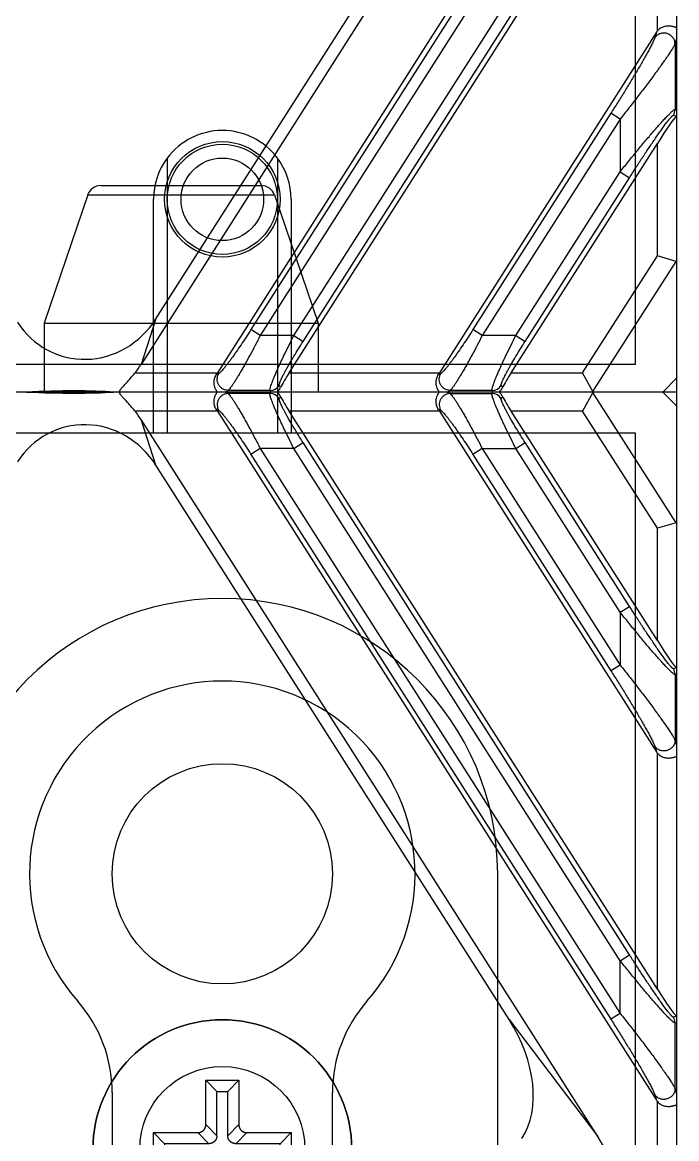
# Model space of a CAD drawing. Header units: millimetres. Extents: x 562 to 17351, y 2396 to 6995.
# Drawn here: x 15115.05 to 15138.82, y 5191.6 to 5232.15 of the extents above; entities that cross this region are included whole.
import ezdxf

# ---------------------------------------------------------------- set-up
doc = ezdxf.new("R2010")
doc.units = ezdxf.units.MM
doc.layers.add('02___PRT_ALL_AXES', color=7, linetype='Continuous')
doc.layers.add('1轮廓线', color=7, linetype='Continuous', lineweight=25)

# ---------------------------------------------------------------- blocks, each defined once
blk = doc.blocks.new('DTGCNV')
at = {"color": 7, "linetype": 'Continuous'}
for p, q in [((13295.701, 5017.697), (13301.535, 5017.697)), ((13295.228, 5017.358), (13293.643, 5012.697)), ((13295.228, 5017.358), (13302.009, 5017.358)), ((13302.009, 5017.358), (13303.593, 5012.697)), ((13293.643, 5012.697), (13303.593, 5012.697)), ((13293.643, 5012.697), (13293.643, 5010.197)), ((13303.593, 5012.697), (13303.593, 5010.197)), ((13316.618, 5010.197), (12716.618, 5010.197)), ((13300.22, 5010.197), (13300.328, 5010.138)), ((13301.851, 5010.138), (13300.328, 5010.138)), ((13301.851, 5010.138), (13301.884, 5010.197)), ((13302.232, 5010.035), (13302.187, 5009.954)), ((13308.283, 5010.197), (13308.39, 5010.138)), ((13308.39, 5010.138), (13309.914, 5010.138)), ((13309.914, 5010.138), (13309.946, 5010.197)), ((13310.294, 5010.035), (13310.25, 5009.954)), ((13313.575, 5010.18), (13313.201, 5009.497)), ((13316.601, 5005.452), (13313.575, 5010.18)), ((13316.618, 5009.697), (13316.118, 5010.197)), ((13316.618, 5010.197), (13316.618, 4672.697)), ((13299.94, 5009.497), (13296.951, 5009.497)), ((13299.883, 5009.585), (13299.992, 5009.526)), ((13299.94, 5009.497), (13315.884, 4984.47)), ((13308.002, 5009.497), (13302.548, 5009.497)), ((13315.918, 4988.51), (13302.548, 5009.497)), ((13307.946, 5009.585), (13308.054, 5009.526)), ((13308.002, 5009.497), (13315.884, 4997.126)), ((13313.201, 5009.497), (13310.611, 5009.497)), ((13315.918, 5001.166), (13310.611, 5009.497)), ((13315.918, 5005.252), (13313.201, 5009.497)), ((13313.756, 4983.156), (13297.167, 5009.197)), ((13297.702, 5007.543), (13297.167, 5009.197)), ((13302.715, 5008.146), (13303.051, 5008.36)), ((13314.903, 4989.757), (13303.051, 5008.36)), ((13310.778, 5008.146), (13311.114, 5008.36)), ((13314.903, 5002.412), (13311.114, 5008.36)), ((13301.495, 5008.146), (13301.158, 5007.932)), ((13301.158, 5007.932), (13314.231, 4987.412)), ((13302.715, 5008.146), (13301.495, 5008.146)), ((13301.495, 5008.146), (13314.567, 4987.626)), ((13314.567, 4989.542), (13302.715, 5008.146)), ((13309.557, 5008.146), (13309.221, 5007.932)), ((13309.221, 5007.932), (13314.231, 5000.068)), ((13309.557, 5008.146), (13310.778, 5008.146)), ((13309.557, 5008.146), (13314.567, 5000.282)), ((13314.567, 5002.198), (13310.778, 5008.146)), ((13310.533, 4987.402), (13297.702, 5007.543)), ((13316.601, 5005.452), (13315.918, 5005.252)), ((13315.918, 5001.166), (13315.918, 5005.252)), ((13314.567, 5002.198), (13314.903, 5002.412)), ((13314.567, 5002.198), (13314.567, 5000.282)), ((13314.567, 5000.282), (13314.231, 5000.068)), ((13316.605, 5000.18), (13316.497, 5000.148)), ((13316.618, 4999.951), (13316.559, 4999.934)), ((13316.559, 4999.934), (13316.559, 4997.543)), ((13315.825, 4997.328), (13315.884, 4997.126)), ((13316.559, 4997.543), (13316.618, 4997.34)), ((13315.918, 4988.51), (13315.918, 4997.079)), ((13314.567, 4989.542), (13314.903, 4989.757)), ((13314.567, 4987.626), (13314.567, 4989.542)), ((13314.567, 4987.626), (13314.231, 4987.412)), ((13316.605, 4987.524), (13316.497, 4987.492)), ((13310.533, 4987.402), (13313.756, 4983.156)), ((13316.618, 4987.296), (13316.559, 4987.278)), ((13316.559, 4984.887), (13316.559, 4987.278)), ((13315.825, 4984.673), (13315.884, 4984.47)), ((13316.559, 4984.887), (13316.618, 4984.684)), ((13315.918, 4972.723), (13315.918, 4984.423)), ((13313.756, 4699.738), (13297.167, 4673.698)), ((13315.884, 4698.425), (13299.94, 4673.397)), ((13297.702, 4675.352), (13310.533, 4695.492)), ((13314.231, 4695.482), (13301.158, 4674.963)), ((13314.567, 4695.268), (13301.495, 4674.749)), ((13302.548, 4673.397), (13315.918, 4694.384)), ((13315.918, 4685.816), (13315.918, 4694.384)), ((13302.715, 4674.749), (13314.567, 4693.352)), ((13303.051, 4674.535), (13314.903, 4693.138)), ((13315.884, 4685.769), (13308.002, 4673.397)), ((13315.884, 4685.769), (13315.825, 4685.566)), ((13316.618, 4685.555), (13316.559, 4685.352)), ((13316.559, 4685.352), (13316.559, 4682.96)), ((13314.231, 4682.826), (13309.221, 4674.963)), ((13314.567, 4682.612), (13309.557, 4674.749)), ((13314.567, 4682.612), (13314.231, 4682.826)), ((13314.567, 4682.612), (13314.567, 4680.696)), ((13316.605, 4682.715), (13316.497, 4682.746)), ((13316.559, 4682.96), (13316.618, 4682.943)), ((13310.611, 4673.397), (13315.918, 4681.728)), ((13315.918, 4677.643), (13315.918, 4681.728)), ((13310.778, 4674.749), (13314.567, 4680.696)), ((13314.567, 4680.696), (13314.903, 4680.482)), ((13311.114, 4674.535), (13314.903, 4680.482)), ((13313.201, 4673.397), (13315.918, 4677.643)), ((13313.575, 4672.714), (13316.601, 4677.443)), ((13316.601, 4677.443), (13315.918, 4677.643)), ((13297.702, 4675.352), (13297.167, 4673.698)), ((13301.495, 4674.749), (13301.158, 4674.963)), ((13309.557, 4674.749), (13309.221, 4674.963)), ((13302.715, 4674.749), (13301.495, 4674.749)), ((13302.715, 4674.749), (13303.051, 4674.535)), ((13310.778, 4674.749), (13309.557, 4674.749)), ((13310.778, 4674.749), (13311.114, 4674.535)), ((13296.951, 4673.397), (13299.94, 4673.397)), ((13299.992, 4673.369), (13299.883, 4673.309)), ((13302.548, 4673.397), (13308.002, 4673.397)), ((13308.054, 4673.369), (13307.946, 4673.309)), ((13310.611, 4673.397), (13313.201, 4673.397)), ((13313.575, 4672.714), (13313.201, 4673.397)), ((13302.232, 4672.86), (13302.187, 4672.941)), ((13310.25, 4672.941), (13310.294, 4672.86)), ((13316.118, 4672.697), (13316.618, 4673.197)), ((13316.618, 4672.697), (12717.118, 4672.697)), ((13300.328, 4672.756), (13300.22, 4672.697)), ((13301.851, 4672.756), (13300.328, 4672.756)), ((13301.884, 4672.697), (13301.851, 4672.756)), ((13308.39, 4672.756), (13308.283, 4672.697)), ((13309.914, 4672.756), (13308.39, 4672.756)), ((13309.946, 4672.697), (13309.914, 4672.756))]:
    blk.add_line(p, q, dxfattribs=at)
blk.add_circle((13300.118, 4982.697), 3, dxfattribs=at)
for centre, radius, start, end in [((13295.701, 5017.197), 0.5, 90, 161.222), ((13301.535, 5017.197), 0.5, 18.778, 90), ((13301.849, 5009.737), 0.402, 32.7568, 89.7432), ((13309.912, 5009.737), 0.402, 32.7568, 89.7432), ((13316.158, 4999.933), 0.402, 0.1282, 32.3718), ((13316.158, 4987.277), 0.402, 0.1282, 32.3718), ((13316.158, 4682.961), 0.402, 327.6282, 359.8718), ((13301.849, 4673.158), 0.402, 270.2568, 327.2432), ((13309.912, 4673.158), 0.402, 270.2568, 327.2432)]:
    blk.add_arc(centre, radius, start, end, dxfattribs=at)
for centre, major_axis, ratio, start_param, end_param in [((13293.728, 5010.429), (3.18, -0.087), 0.080959, -1.796389, -0.694906), ((13302.621, 5009.497), (-0.449, 0.699), 0.073624, 0.647746, 1.523567), ((13310.683, 5009.497), (-0.449, 0.699), 0.073624, 0.647746, 1.523567), ((13314.053, 5009.497), (-0.468, 0.695), 0.186347, -0.124846, 0.096093), ((13294.674, 5007.505), (-0.977, 3.022), 0.944553, -1.302149, -1.184969), ((13299.867, 5009.497), (-0.449, 0.699), 0.073624, -1.618026, -1.492115), ((13307.93, 5009.497), (-0.449, 0.699), 0.073624, -1.618026, -1.492115), ((13295.209, 5005.851), (-0.977, 3.022), 0.944553, -1.302149, 0.662888), ((13315.918, 5006.583), (-0.687, 1.129), 0.116833, -3.172943, -2.952004), ((13315.918, 5001.28), (-0.698, 1.104), 0.046753, -4.638574, -3.259594), ((13316.217, 4997.351), (-0.117, 0.402), 0.954439, -4.415997, -4.276035), ((13315.918, 4988.624), (-0.698, 1.104), 0.046753, -4.638574, -3.259594), ((13307.844, 4986.019), (2.652, -3.493), 0.684108, 0.247768, 1.451017), ((13316.217, 4984.695), (-0.117, 0.402), 0.954439, -4.415997, -4.276035), ((13311.067, 4981.773), (-2.652, 3.493), 0.684108, -2.893825, -1.690575), ((13316.217, 4685.544), (0.117, 0.402), 0.954439, 1.134443, 1.274405), ((13315.918, 4681.614), (0.698, 1.104), 0.046753, 0.118001, 1.496981), ((13315.918, 4676.312), (0.687, 1.129), 0.116833, -0.189589, 0.03135), ((13295.209, 4677.044), (-0.977, -3.022), 0.944553, -0.662888, 1.302149), ((13294.674, 4675.39), (0.977, 3.022), 0.944553, -1.956623, -1.839444), ((13299.867, 4673.397), (0.449, 0.699), 0.073624, -1.649478, -1.523567), ((13302.621, 4673.397), (0.449, 0.699), 0.073624, -4.66516, -3.789338), ((13307.93, 4673.397), (0.449, 0.699), 0.073624, -1.649478, -1.523567), ((13310.683, 4673.397), (0.449, 0.699), 0.073624, -4.66516, -3.789338), ((13293.728, 4672.466), (3.18, 0.087), 0.080959, 0.694906, 1.796389), ((13314.053, 4673.397), (0.468, 0.695), 0.186347, -3.237686, -3.016747)]:
    blk.add_ellipse(centre, major_axis=major_axis, ratio=ratio, start_param=start_param, end_param=end_param, dxfattribs=at)
for points, knots in [([(13296.951, 5009.497), (13296.918, 5009.539), (13296.85, 5009.62), (13296.764, 5009.718), (13296.695, 5009.794), (13296.645, 5009.849), (13296.596, 5009.902), (13296.549, 5009.953), (13296.506, 5010.002), (13296.467, 5010.047), (13296.438, 5010.082), (13296.419, 5010.109), (13296.407, 5010.126), (13296.398, 5010.142), (13296.391, 5010.156), (13296.388, 5010.167), (13296.387, 5010.175), (13296.387, 5010.181), (13296.388, 5010.186), (13296.391, 5010.191), (13296.395, 5010.194), (13296.402, 5010.197), (13296.409, 5010.197), (13296.412, 5010.197)], [0, 0, 0, 0, 0.172719, 0.342367, 0.425093, 0.505837, 0.584035, 0.658977, 0.729688, 0.79485, 0.852716, 0.878254, 0.901145, 0.921127, 0.938022, 0.951788, 0.957578, 0.962721, 0.971527, 0.975609, 0.979745, 0.988888, 1, 1, 1, 1]), ([(13299.894, 5010.197), (13299.897, 5010.197), (13299.901, 5010.197), (13299.906, 5010.196), (13299.909, 5010.195), (13299.911, 5010.193), (13299.913, 5010.19), (13299.914, 5010.186), (13299.914, 5010.182), (13299.912, 5010.177), (13299.91, 5010.17), (13299.905, 5010.161), (13299.899, 5010.15), (13299.892, 5010.138), (13299.885, 5010.125), (13299.877, 5010.111), (13299.865, 5010.089), (13299.851, 5010.059), (13299.836, 5010.02), (13299.822, 5009.975), (13299.813, 5009.927), (13299.807, 5009.874), (13299.807, 5009.818), (13299.814, 5009.759), (13299.828, 5009.699), (13299.851, 5009.64), (13299.871, 5009.603), (13299.883, 5009.585)], [0, 0, 0, 0, 0.012577, 0.017811, 0.022415, 0.026524, 0.030371, 0.038422, 0.043171, 0.048577, 0.06156, 0.077442, 0.095999, 0.116978, 0.140127, 0.165209, 0.192065, 0.250601, 0.315018, 0.384942, 0.460136, 0.540384, 0.625394, 0.714676, 0.807485, 0.902935, 1, 1, 1, 1]), ([(13300.328, 5010.138), (13300.293, 5010.138), (13300.222, 5010.127), (13300.125, 5010.085), (13300.042, 5010.018), (13299.978, 5009.931), (13299.94, 5009.832), (13299.928, 5009.725), (13299.944, 5009.62), (13299.973, 5009.555), (13299.992, 5009.526)], [0, 0, 0, 0, 0.124309, 0.249137, 0.374435, 0.5, 0.625565, 0.750863, 0.875691, 1, 1, 1, 1]), ([(13300.328, 5010.138), (13300.332, 5010.135), (13300.343, 5010.126), (13300.359, 5010.11), (13300.377, 5010.09), (13300.398, 5010.064), (13300.421, 5010.035), (13300.456, 5009.987), (13300.503, 5009.917), (13300.565, 5009.822), (13300.633, 5009.713), (13300.707, 5009.592), (13300.785, 5009.459), (13300.867, 5009.316), (13300.983, 5009.111), (13301.132, 5008.838), (13301.313, 5008.498), (13301.434, 5008.264), (13301.495, 5008.146)], [0, 0, 0, 0, 0.007664, 0.017477, 0.029447, 0.043543, 0.059716, 0.077906, 0.120046, 0.169342, 0.22513, 0.286734, 0.353486, 0.424739, 0.49987, 0.659399, 0.827544, 1, 1, 1, 1]), ([(13302.715, 5008.146), (13302.656, 5008.262), (13302.541, 5008.491), (13302.402, 5008.776), (13302.297, 5008.998), (13302.222, 5009.157), (13302.153, 5009.31), (13302.089, 5009.454), (13302.031, 5009.588), (13301.98, 5009.711), (13301.936, 5009.821), (13301.901, 5009.917), (13301.877, 5009.987), (13301.864, 5010.036), (13301.856, 5010.065), (13301.851, 5010.09), (13301.849, 5010.11), (13301.848, 5010.124), (13301.849, 5010.133), (13301.851, 5010.137), (13301.851, 5010.138)], [0, 0, 0, 0, 0.17863, 0.352747, 0.436605, 0.51745, 0.594578, 0.667244, 0.734677, 0.796087, 0.850691, 0.897742, 0.936571, 0.952732, 0.966652, 0.978305, 0.98769, 0.994858, 0.997662, 1, 1, 1, 1]), ([(13302.232, 5010.035), (13302.225, 5010.047), (13302.212, 5010.07), (13302.191, 5010.102), (13302.173, 5010.126), (13302.159, 5010.142), (13302.15, 5010.153), (13302.142, 5010.163), (13302.134, 5010.172), (13302.128, 5010.179), (13302.125, 5010.185), (13302.123, 5010.189), (13302.122, 5010.191), (13302.122, 5010.194), (13302.123, 5010.196), (13302.125, 5010.197), (13302.127, 5010.197), (13302.129, 5010.197), (13302.13, 5010.197)], [0, 0, 0, 0, 0.204317, 0.392896, 0.563403, 0.640806, 0.712092, 0.776327, 0.832529, 0.879525, 0.916233, 0.930591, 0.942394, 0.959733, 0.967501, 0.976309, 0.987004, 1, 1, 1, 1]), ([(13303.051, 5008.36), (13302.994, 5008.45), (13302.882, 5008.629), (13302.72, 5008.894), (13302.593, 5009.109), (13302.498, 5009.275), (13302.433, 5009.391), (13302.374, 5009.5), (13302.322, 5009.6), (13302.277, 5009.69), (13302.245, 5009.759), (13302.224, 5009.808), (13302.211, 5009.84), (13302.201, 5009.868), (13302.193, 5009.893), (13302.188, 5009.914), (13302.185, 5009.929), (13302.184, 5009.939), (13302.185, 5009.946), (13302.186, 5009.951), (13302.187, 5009.954)], [0, 0, 0, 0, 0.175673, 0.347519, 0.511196, 0.588381, 0.661487, 0.7297, 0.792145, 0.847915, 0.896102, 0.917087, 0.935869, 0.952372, 0.966531, 0.978313, 0.987727, 0.991571, 0.994868, 1, 1, 1, 1]), ([(13307.957, 5010.197), (13307.96, 5010.197), (13307.964, 5010.197), (13307.968, 5010.196), (13307.971, 5010.195), (13307.974, 5010.193), (13307.976, 5010.19), (13307.977, 5010.186), (13307.976, 5010.182), (13307.975, 5010.177), (13307.972, 5010.17), (13307.968, 5010.161), (13307.962, 5010.15), (13307.955, 5010.138), (13307.947, 5010.125), (13307.939, 5010.111), (13307.928, 5010.089), (13307.914, 5010.059), (13307.898, 5010.02), (13307.885, 5009.975), (13307.875, 5009.927), (13307.87, 5009.874), (13307.87, 5009.818), (13307.877, 5009.759), (13307.891, 5009.699), (13307.914, 5009.64), (13307.934, 5009.603), (13307.946, 5009.585)], [0, 0, 0, 0, 0.012577, 0.017811, 0.022415, 0.026524, 0.030371, 0.038422, 0.043171, 0.048577, 0.06156, 0.077442, 0.095999, 0.116978, 0.140127, 0.165209, 0.192065, 0.250601, 0.315018, 0.384942, 0.460136, 0.540384, 0.625394, 0.714676, 0.807485, 0.902935, 1, 1, 1, 1]), ([(13308.39, 5010.138), (13308.355, 5010.138), (13308.285, 5010.127), (13308.188, 5010.085), (13308.104, 5010.018), (13308.041, 5009.931), (13308.002, 5009.832), (13307.991, 5009.725), (13308.007, 5009.62), (13308.036, 5009.555), (13308.054, 5009.526)], [0, 0, 0, 0, 0.124309, 0.249137, 0.374435, 0.5, 0.625565, 0.750863, 0.875691, 1, 1, 1, 1]), ([(13308.39, 5010.138), (13308.395, 5010.135), (13308.406, 5010.126), (13308.422, 5010.11), (13308.44, 5010.09), (13308.461, 5010.064), (13308.483, 5010.035), (13308.518, 5009.987), (13308.566, 5009.917), (13308.628, 5009.822), (13308.696, 5009.713), (13308.77, 5009.592), (13308.848, 5009.459), (13308.93, 5009.316), (13309.046, 5009.111), (13309.195, 5008.838), (13309.376, 5008.498), (13309.497, 5008.264), (13309.557, 5008.146)], [0, 0, 0, 0, 0.007664, 0.017477, 0.029447, 0.043543, 0.059716, 0.077906, 0.120046, 0.169342, 0.22513, 0.286734, 0.353486, 0.424739, 0.49987, 0.659399, 0.827544, 1, 1, 1, 1]), ([(13310.778, 5008.146), (13310.719, 5008.262), (13310.604, 5008.491), (13310.465, 5008.776), (13310.359, 5008.998), (13310.285, 5009.157), (13310.216, 5009.31), (13310.151, 5009.454), (13310.093, 5009.588), (13310.042, 5009.711), (13309.999, 5009.821), (13309.964, 5009.917), (13309.94, 5009.987), (13309.926, 5010.036), (13309.919, 5010.065), (13309.914, 5010.09), (13309.911, 5010.11), (13309.911, 5010.124), (13309.912, 5010.133), (13309.913, 5010.137), (13309.914, 5010.138)], [0, 0, 0, 0, 0.17863, 0.352747, 0.436605, 0.517451, 0.594578, 0.667245, 0.734678, 0.796088, 0.850691, 0.897742, 0.936571, 0.952732, 0.966652, 0.978305, 0.98769, 0.994858, 0.997662, 1, 1, 1, 1]), ([(13310.294, 5010.035), (13310.288, 5010.047), (13310.275, 5010.07), (13310.254, 5010.102), (13310.236, 5010.126), (13310.222, 5010.142), (13310.213, 5010.153), (13310.204, 5010.163), (13310.197, 5010.172), (13310.191, 5010.179), (13310.187, 5010.185), (13310.185, 5010.189), (13310.184, 5010.191), (13310.184, 5010.194), (13310.186, 5010.196), (13310.188, 5010.197), (13310.19, 5010.197), (13310.191, 5010.197), (13310.192, 5010.197)], [0, 0, 0, 0, 0.204317, 0.392896, 0.563403, 0.640806, 0.712092, 0.776327, 0.832529, 0.879525, 0.916233, 0.930591, 0.942394, 0.959733, 0.967501, 0.976309, 0.987004, 1, 1, 1, 1]), ([(13311.114, 5008.36), (13311.057, 5008.45), (13310.944, 5008.629), (13310.783, 5008.894), (13310.655, 5009.109), (13310.561, 5009.275), (13310.496, 5009.391), (13310.437, 5009.5), (13310.385, 5009.6), (13310.34, 5009.69), (13310.308, 5009.759), (13310.287, 5009.808), (13310.274, 5009.84), (13310.263, 5009.868), (13310.256, 5009.893), (13310.25, 5009.914), (13310.248, 5009.929), (13310.247, 5009.939), (13310.247, 5009.946), (13310.249, 5009.951), (13310.25, 5009.954)], [0, 0, 0, 0, 0.175673, 0.34752, 0.511197, 0.588381, 0.661487, 0.7297, 0.792145, 0.847915, 0.896103, 0.917087, 0.93587, 0.952372, 0.966531, 0.978313, 0.987727, 0.991571, 0.994868, 1, 1, 1, 1]), ([(13299.992, 5009.526), (13299.997, 5009.523), (13300.007, 5009.516), (13300.024, 5009.502), (13300.043, 5009.485), (13300.064, 5009.464), (13300.088, 5009.439), (13300.124, 5009.4), (13300.173, 5009.342), (13300.236, 5009.264), (13300.305, 5009.175), (13300.38, 5009.076), (13300.458, 5008.97), (13300.54, 5008.856), (13300.654, 5008.693), (13300.802, 5008.477), (13300.98, 5008.209), (13301.099, 5008.025), (13301.158, 5007.932)], [0, 0, 0, 0, 0.008615, 0.019455, 0.032505, 0.047714, 0.065009, 0.084305, 0.128526, 0.179599, 0.236742, 0.299202, 0.366274, 0.437309, 0.511707, 0.668418, 0.832402, 1, 1, 1, 1]), ([(13308.054, 5009.526), (13308.059, 5009.523), (13308.07, 5009.516), (13308.087, 5009.502), (13308.106, 5009.485), (13308.127, 5009.464), (13308.151, 5009.439), (13308.187, 5009.4), (13308.236, 5009.342), (13308.299, 5009.264), (13308.368, 5009.175), (13308.442, 5009.076), (13308.521, 5008.97), (13308.602, 5008.856), (13308.717, 5008.693), (13308.864, 5008.477), (13309.043, 5008.209), (13309.162, 5008.025), (13309.221, 5007.932)], [0, 0, 0, 0, 0.008615, 0.019455, 0.032505, 0.047714, 0.065009, 0.084305, 0.128526, 0.179599, 0.236742, 0.299202, 0.366274, 0.437309, 0.511707, 0.668419, 0.832402, 1, 1, 1, 1]), ([(13316.559, 4999.934), (13316.557, 4999.934), (13316.552, 4999.934), (13316.544, 4999.936), (13316.535, 4999.941), (13316.523, 4999.948), (13316.51, 4999.957), (13316.489, 4999.973), (13316.459, 4999.998), (13316.42, 5000.034), (13316.375, 5000.077), (13316.326, 5000.126), (13316.273, 5000.181), (13316.216, 5000.24), (13316.135, 5000.328), (13316.028, 5000.446), (13315.894, 5000.597), (13315.755, 5000.756), (13315.612, 5000.923), (13315.466, 5001.096), (13315.318, 5001.274), (13315.169, 5001.454), (13315.019, 5001.638), (13314.817, 5001.886), (13314.667, 5002.073), (13314.567, 5002.198)], [0, 0, 0, 0, 0.002036, 0.004765, 0.008306, 0.012701, 0.017956, 0.024063, 0.038745, 0.05652, 0.077106, 0.100208, 0.125538, 0.152825, 0.181822, 0.244102, 0.310933, 0.381227, 0.454167, 0.529124, 0.605619, 0.683271, 0.76177, 0.840872, 1, 1, 1, 1]), ([(13316.497, 5000.148), (13316.495, 5000.148), (13316.492, 5000.148), (13316.488, 5000.149), (13316.482, 5000.152), (13316.474, 5000.157), (13316.464, 5000.166), (13316.452, 5000.176), (13316.438, 5000.19), (13316.423, 5000.206), (13316.4, 5000.231), (13316.369, 5000.267), (13316.33, 5000.315), (13316.287, 5000.37), (13316.241, 5000.43), (13316.193, 5000.494), (13316.125, 5000.586), (13316.037, 5000.708), (13315.929, 5000.861), (13315.819, 5001.021), (13315.706, 5001.186), (13315.593, 5001.355), (13315.478, 5001.527), (13315.363, 5001.701), (13315.248, 5001.877), (13315.094, 5002.114), (13314.979, 5002.293), (13314.903, 5002.412)], [0, 0, 0, 0, 0.001988, 0.003277, 0.004801, 0.008605, 0.013451, 0.019328, 0.026206, 0.034036, 0.042764, 0.062675, 0.085465, 0.110691, 0.137955, 0.166932, 0.197336, 0.261568, 0.329268, 0.399486, 0.471568, 0.545042, 0.619552, 0.694837, 0.77068, 0.84692, 1, 1, 1, 1]), ([(13314.567, 5000.282), (13314.673, 5000.149), (13314.884, 4999.882), (13315.194, 4999.483), (13315.446, 4999.153), (13315.641, 4998.893), (13315.782, 4998.703), (13315.917, 4998.518), (13316.046, 4998.34), (13316.167, 4998.169), (13316.278, 4998.009), (13316.362, 4997.884), (13316.422, 4997.791), (13316.46, 4997.728), (13316.494, 4997.672), (13316.522, 4997.622), (13316.541, 4997.585), (13316.553, 4997.559), (13316.557, 4997.548), (13316.559, 4997.543)], [0, 0, 0, 0, 0.151037, 0.300586, 0.447016, 0.518439, 0.588237, 0.655992, 0.721178, 0.783101, 0.840848, 0.893205, 0.916879, 0.938573, 0.958018, 0.974928, 0.989013, 0.994909, 1, 1, 1, 1]), ([(13316.618, 5000.182), (13316.618, 5000.181), (13316.618, 5000.179), (13316.618, 5000.177), (13316.617, 5000.176), (13316.615, 5000.175), (13316.613, 5000.176), (13316.611, 5000.177), (13316.608, 5000.178), (13316.606, 5000.179), (13316.605, 5000.18)], [0, 0, 0, 0, 0.134296, 0.239838, 0.325336, 0.408088, 0.50825, 0.637794, 0.80127, 1, 1, 1, 1]), ([(13314.231, 5000.068), (13314.313, 4999.939), (13314.477, 4999.68), (13314.717, 4999.293), (13314.914, 4998.972), (13315.067, 4998.718), (13315.178, 4998.531), (13315.286, 4998.348), (13315.39, 4998.169), (13315.488, 4997.996), (13315.58, 4997.831), (13315.651, 4997.7), (13315.702, 4997.601), (13315.736, 4997.534), (13315.766, 4997.472), (13315.791, 4997.417), (13315.808, 4997.376), (13315.819, 4997.347), (13315.823, 4997.334), (13315.825, 4997.328)], [0, 0, 0, 0, 0.145071, 0.289149, 0.431131, 0.500908, 0.569567, 0.636803, 0.702211, 0.76523, 0.825074, 0.880596, 0.906233, 0.930094, 0.951832, 0.971044, 0.987264, 0.994099, 1, 1, 1, 1]), ([(13316.559, 4997.543), (13316.559, 4997.522), (13316.554, 4997.481), (13316.538, 4997.422), (13316.511, 4997.365), (13316.476, 4997.313), (13316.433, 4997.267), (13316.383, 4997.228), (13316.328, 4997.197), (13316.268, 4997.174), (13316.206, 4997.161), (13316.142, 4997.158), (13316.079, 4997.164), (13316.018, 4997.18), (13315.96, 4997.205), (13315.908, 4997.238), (13315.862, 4997.279), (13315.836, 4997.312), (13315.825, 4997.328)], [0, 0, 0, 0, 0.061113, 0.122614, 0.184534, 0.246921, 0.309743, 0.372936, 0.436398, 0.5, 0.563602, 0.627064, 0.690257, 0.753079, 0.815466, 0.877386, 0.938887, 1, 1, 1, 1]), ([(13315.918, 4997.079), (13315.934, 4997.061), (13315.968, 4997.026), (13316.026, 4996.984), (13316.089, 4996.951), (13316.154, 4996.927), (13316.219, 4996.912), (13316.282, 4996.904), (13316.342, 4996.903), (13316.397, 4996.908), (13316.439, 4996.915), (13316.471, 4996.921), (13316.498, 4996.928), (13316.523, 4996.936), (13316.546, 4996.943), (13316.561, 4996.947), (13316.574, 4996.95), (13316.586, 4996.952), (13316.596, 4996.952), (13316.605, 4996.949), (13316.611, 4996.943), (13316.616, 4996.934), (13316.618, 4996.923), (13316.618, 4996.915), (13316.618, 4996.91)], [0, 0, 0, 0, 0.092092, 0.18383, 0.274482, 0.363041, 0.448376, 0.529457, 0.605459, 0.675766, 0.739913, 0.769539, 0.797439, 0.847676, 0.869774, 0.889641, 0.907107, 0.922074, 0.934647, 0.945489, 0.956057, 0.968087, 0.982675, 1, 1, 1, 1]), ([(13316.559, 4987.278), (13316.557, 4987.278), (13316.552, 4987.278), (13316.544, 4987.281), (13316.535, 4987.285), (13316.523, 4987.292), (13316.51, 4987.301), (13316.489, 4987.317), (13316.459, 4987.342), (13316.42, 4987.378), (13316.375, 4987.421), (13316.326, 4987.47), (13316.273, 4987.525), (13316.216, 4987.584), (13316.135, 4987.672), (13316.028, 4987.79), (13315.894, 4987.941), (13315.755, 4988.101), (13315.612, 4988.268), (13315.466, 4988.44), (13315.318, 4988.618), (13315.169, 4988.798), (13315.019, 4988.982), (13314.817, 4989.23), (13314.667, 4989.417), (13314.567, 4989.542)], [0, 0, 0, 0, 0.002036, 0.004765, 0.008306, 0.012701, 0.017956, 0.024063, 0.038745, 0.056519, 0.077106, 0.100208, 0.125538, 0.152824, 0.181822, 0.244101, 0.310932, 0.381226, 0.454166, 0.529123, 0.605618, 0.683271, 0.761769, 0.840872, 1, 1, 1, 1]), ([(13316.497, 4987.492), (13316.495, 4987.492), (13316.492, 4987.492), (13316.488, 4987.494), (13316.482, 4987.496), (13316.474, 4987.501), (13316.464, 4987.51), (13316.452, 4987.521), (13316.438, 4987.534), (13316.423, 4987.55), (13316.4, 4987.575), (13316.369, 4987.611), (13316.33, 4987.659), (13316.287, 4987.714), (13316.241, 4987.774), (13316.193, 4987.838), (13316.125, 4987.931), (13316.037, 4988.053), (13315.929, 4988.206), (13315.819, 4988.365), (13315.706, 4988.53), (13315.593, 4988.699), (13315.478, 4988.871), (13315.363, 4989.045), (13315.248, 4989.222), (13315.094, 4989.458), (13314.979, 4989.637), (13314.903, 4989.757)], [0, 0, 0, 0, 0.001988, 0.003277, 0.004801, 0.008605, 0.013451, 0.019328, 0.026206, 0.034036, 0.042763, 0.062675, 0.085465, 0.110691, 0.137955, 0.166932, 0.197336, 0.261568, 0.329267, 0.399486, 0.471568, 0.545041, 0.619552, 0.694836, 0.770679, 0.84692, 1, 1, 1, 1]), ([(13314.567, 4987.626), (13314.673, 4987.493), (13314.884, 4987.226), (13315.194, 4986.827), (13315.446, 4986.497), (13315.641, 4986.237), (13315.782, 4986.047), (13315.917, 4985.863), (13316.046, 4985.684), (13316.167, 4985.513), (13316.278, 4985.353), (13316.362, 4985.228), (13316.422, 4985.135), (13316.46, 4985.073), (13316.494, 4985.016), (13316.522, 4984.967), (13316.541, 4984.929), (13316.553, 4984.904), (13316.557, 4984.892), (13316.559, 4984.887)], [0, 0, 0, 0, 0.151037, 0.300586, 0.447016, 0.518439, 0.588237, 0.655992, 0.721177, 0.7831, 0.840848, 0.893205, 0.916879, 0.938573, 0.958018, 0.974928, 0.989013, 0.994909, 1, 1, 1, 1]), ([(13316.618, 4987.526), (13316.618, 4987.525), (13316.618, 4987.523), (13316.618, 4987.521), (13316.617, 4987.52), (13316.615, 4987.52), (13316.613, 4987.52), (13316.611, 4987.521), (13316.608, 4987.522), (13316.606, 4987.523), (13316.605, 4987.524)], [0, 0, 0, 0, 0.134296, 0.239838, 0.325336, 0.408088, 0.50825, 0.637794, 0.80127, 1, 1, 1, 1]), ([(13314.231, 4987.412), (13314.313, 4987.283), (13314.477, 4987.024), (13314.717, 4986.637), (13314.914, 4986.316), (13315.067, 4986.062), (13315.178, 4985.875), (13315.286, 4985.692), (13315.39, 4985.513), (13315.488, 4985.34), (13315.58, 4985.175), (13315.651, 4985.044), (13315.702, 4984.945), (13315.736, 4984.878), (13315.766, 4984.816), (13315.791, 4984.761), (13315.808, 4984.72), (13315.819, 4984.691), (13315.823, 4984.679), (13315.825, 4984.673)], [0, 0, 0, 0, 0.145071, 0.289149, 0.431131, 0.500908, 0.569567, 0.636803, 0.702211, 0.76523, 0.825074, 0.880596, 0.906233, 0.930093, 0.951832, 0.971044, 0.987264, 0.994099, 1, 1, 1, 1]), ([(13316.559, 4984.887), (13316.559, 4984.866), (13316.554, 4984.825), (13316.538, 4984.766), (13316.511, 4984.709), (13316.476, 4984.658), (13316.433, 4984.611), (13316.383, 4984.572), (13316.328, 4984.541), (13316.268, 4984.519), (13316.206, 4984.505), (13316.142, 4984.502), (13316.079, 4984.508), (13316.018, 4984.524), (13315.96, 4984.549), (13315.908, 4984.582), (13315.862, 4984.624), (13315.836, 4984.656), (13315.825, 4984.673)], [0, 0, 0, 0, 0.061113, 0.122614, 0.184534, 0.246921, 0.309743, 0.372936, 0.436398, 0.5, 0.563602, 0.627064, 0.690257, 0.753079, 0.815466, 0.877386, 0.938887, 1, 1, 1, 1]), ([(13315.918, 4984.423), (13315.934, 4984.405), (13315.968, 4984.371), (13316.026, 4984.328), (13316.089, 4984.295), (13316.154, 4984.271), (13316.219, 4984.256), (13316.282, 4984.248), (13316.342, 4984.247), (13316.397, 4984.252), (13316.439, 4984.259), (13316.471, 4984.266), (13316.498, 4984.272), (13316.523, 4984.28), (13316.546, 4984.287), (13316.561, 4984.291), (13316.574, 4984.294), (13316.586, 4984.296), (13316.596, 4984.296), (13316.605, 4984.293), (13316.611, 4984.287), (13316.616, 4984.278), (13316.618, 4984.267), (13316.618, 4984.259), (13316.618, 4984.254)], [0, 0, 0, 0, 0.092092, 0.18383, 0.274482, 0.363041, 0.448376, 0.529457, 0.605459, 0.675766, 0.739913, 0.769539, 0.797439, 0.847676, 0.869774, 0.889641, 0.907107, 0.922074, 0.934647, 0.945489, 0.956057, 0.968087, 0.982675, 1, 1, 1, 1]), ([(13316.618, 4685.985), (13316.618, 4685.98), (13316.618, 4685.972), (13316.616, 4685.96), (13316.611, 4685.951), (13316.605, 4685.945), (13316.596, 4685.943), (13316.586, 4685.942), (13316.574, 4685.944), (13316.561, 4685.948), (13316.546, 4685.952), (13316.523, 4685.959), (13316.498, 4685.966), (13316.471, 4685.973), (13316.439, 4685.98), (13316.397, 4685.987), (13316.342, 4685.991), (13316.282, 4685.991), (13316.219, 4685.983), (13316.154, 4685.968), (13316.089, 4685.944), (13316.026, 4685.911), (13315.968, 4685.868), (13315.934, 4685.834), (13315.918, 4685.816)], [0, 0, 0, 0, 0.017325, 0.031913, 0.043943, 0.054511, 0.065353, 0.077926, 0.092893, 0.110359, 0.130226, 0.152324, 0.202561, 0.230461, 0.260087, 0.324234, 0.394541, 0.470543, 0.551624, 0.636959, 0.725518, 0.81617, 0.907908, 1, 1, 1, 1]), ([(13315.825, 4685.566), (13315.823, 4685.56), (13315.819, 4685.547), (13315.808, 4685.519), (13315.791, 4685.477), (13315.766, 4685.422), (13315.736, 4685.361), (13315.702, 4685.294), (13315.651, 4685.195), (13315.58, 4685.064), (13315.488, 4684.899), (13315.39, 4684.726), (13315.286, 4684.547), (13315.178, 4684.363), (13315.067, 4684.177), (13314.914, 4683.923), (13314.717, 4683.601), (13314.477, 4683.214), (13314.313, 4682.956), (13314.231, 4682.826)], [0, 0, 0, 0, 0.005901, 0.012735, 0.028952, 0.048162, 0.069901, 0.09376, 0.119398, 0.174922, 0.234766, 0.297787, 0.363198, 0.430435, 0.499096, 0.568874, 0.710857, 0.854932, 1, 1, 1, 1]), ([(13316.559, 4685.352), (13316.559, 4685.372), (13316.554, 4685.413), (13316.538, 4685.473), (13316.511, 4685.529), (13316.476, 4685.581), (13316.433, 4685.627), (13316.383, 4685.667), (13316.328, 4685.698), (13316.268, 4685.72), (13316.206, 4685.733), (13316.142, 4685.737), (13316.079, 4685.731), (13316.018, 4685.715), (13315.96, 4685.69), (13315.908, 4685.656), (13315.862, 4685.615), (13315.836, 4685.583), (13315.825, 4685.566)], [0, 0, 0, 0, 0.061114, 0.122614, 0.184535, 0.246922, 0.309744, 0.372937, 0.436398, 0.5, 0.563602, 0.627063, 0.690256, 0.753078, 0.815465, 0.877386, 0.938886, 1, 1, 1, 1]), ([(13316.559, 4685.352), (13316.557, 4685.347), (13316.553, 4685.335), (13316.541, 4685.309), (13316.522, 4685.272), (13316.494, 4685.223), (13316.46, 4685.166), (13316.422, 4685.104), (13316.362, 4685.011), (13316.278, 4684.885), (13316.167, 4684.725), (13316.046, 4684.555), (13315.917, 4684.376), (13315.782, 4684.191), (13315.641, 4684.002), (13315.446, 4683.742), (13315.194, 4683.412), (13314.884, 4683.013), (13314.673, 4682.746), (13314.567, 4682.612)], [0, 0, 0, 0, 0.00509, 0.010986, 0.025069, 0.041978, 0.061422, 0.083116, 0.10679, 0.159148, 0.216896, 0.278821, 0.344009, 0.411767, 0.481567, 0.552991, 0.699423, 0.848968, 1, 1, 1, 1]), ([(13314.567, 4680.696), (13314.667, 4680.822), (13314.817, 4681.009), (13315.019, 4681.257), (13315.169, 4681.44), (13315.318, 4681.621), (13315.466, 4681.798), (13315.612, 4681.971), (13315.755, 4682.138), (13315.894, 4682.298), (13316.028, 4682.449), (13316.135, 4682.567), (13316.216, 4682.654), (13316.273, 4682.714), (13316.326, 4682.769), (13316.375, 4682.818), (13316.42, 4682.861), (13316.459, 4682.897), (13316.489, 4682.922), (13316.51, 4682.938), (13316.523, 4682.947), (13316.535, 4682.954), (13316.544, 4682.958), (13316.552, 4682.961), (13316.557, 4682.961), (13316.559, 4682.96)], [0, 0, 0, 0, 0.159124, 0.238222, 0.316725, 0.394379, 0.470876, 0.545833, 0.618769, 0.689064, 0.755895, 0.818172, 0.847168, 0.874455, 0.899785, 0.922888, 0.943474, 0.961249, 0.975933, 0.982041, 0.987297, 0.991693, 0.995234, 0.997964, 1, 1, 1, 1]), ([(13314.903, 4680.482), (13314.979, 4680.602), (13315.094, 4680.78), (13315.248, 4681.017), (13315.363, 4681.193), (13315.478, 4681.368), (13315.593, 4681.539), (13315.706, 4681.708), (13315.819, 4681.873), (13315.929, 4682.033), (13316.037, 4682.186), (13316.125, 4682.308), (13316.193, 4682.4), (13316.241, 4682.465), (13316.287, 4682.525), (13316.33, 4682.579), (13316.369, 4682.628), (13316.4, 4682.664), (13316.423, 4682.689), (13316.438, 4682.705), (13316.452, 4682.718), (13316.464, 4682.729), (13316.474, 4682.737), (13316.482, 4682.743), (13316.488, 4682.745), (13316.492, 4682.747), (13316.495, 4682.747), (13316.497, 4682.746)], [0, 0, 0, 0, 0.153079, 0.229316, 0.305163, 0.380449, 0.454963, 0.528434, 0.600517, 0.670737, 0.738433, 0.802662, 0.833067, 0.862041, 0.889306, 0.914531, 0.93732, 0.957232, 0.96596, 0.973791, 0.980669, 0.986547, 0.991394, 0.995199, 0.996723, 0.998012, 1, 1, 1, 1]), ([(13316.605, 4682.715), (13316.606, 4682.715), (13316.608, 4682.717), (13316.611, 4682.718), (13316.613, 4682.719), (13316.615, 4682.719), (13316.617, 4682.719), (13316.618, 4682.717), (13316.618, 4682.715), (13316.618, 4682.714), (13316.618, 4682.713)], [0, 0, 0, 0, 0.19873, 0.362206, 0.49175, 0.591912, 0.674664, 0.760162, 0.865704, 1, 1, 1, 1]), ([(13301.158, 4674.963), (13301.099, 4674.87), (13300.98, 4674.686), (13300.802, 4674.417), (13300.654, 4674.202), (13300.54, 4674.039), (13300.458, 4673.925), (13300.38, 4673.818), (13300.305, 4673.72), (13300.236, 4673.631), (13300.173, 4673.553), (13300.124, 4673.495), (13300.088, 4673.455), (13300.064, 4673.431), (13300.043, 4673.41), (13300.024, 4673.392), (13300.007, 4673.379), (13299.997, 4673.372), (13299.992, 4673.369)], [0, 0, 0, 0, 0.1676, 0.331583, 0.488295, 0.562692, 0.633726, 0.700798, 0.763256, 0.820399, 0.871471, 0.915692, 0.934989, 0.952284, 0.967493, 0.980544, 0.991384, 1, 1, 1, 1]), ([(13309.221, 4674.963), (13309.162, 4674.87), (13309.043, 4674.686), (13308.864, 4674.417), (13308.717, 4674.202), (13308.602, 4674.039), (13308.521, 4673.925), (13308.442, 4673.818), (13308.368, 4673.72), (13308.299, 4673.631), (13308.236, 4673.553), (13308.187, 4673.495), (13308.151, 4673.455), (13308.127, 4673.431), (13308.106, 4673.41), (13308.087, 4673.392), (13308.07, 4673.379), (13308.059, 4673.372), (13308.054, 4673.369)], [0, 0, 0, 0, 0.1676, 0.331583, 0.488295, 0.562692, 0.633726, 0.700798, 0.763256, 0.820399, 0.871471, 0.915692, 0.934989, 0.952284, 0.967493, 0.980544, 0.991384, 1, 1, 1, 1]), ([(13301.495, 4674.749), (13301.434, 4674.63), (13301.313, 4674.397), (13301.132, 4674.056), (13300.983, 4673.784), (13300.867, 4673.578), (13300.785, 4673.436), (13300.707, 4673.303), (13300.633, 4673.182), (13300.565, 4673.073), (13300.503, 4672.977), (13300.456, 4672.908), (13300.421, 4672.86), (13300.398, 4672.83), (13300.377, 4672.805), (13300.359, 4672.784), (13300.343, 4672.768), (13300.332, 4672.76), (13300.328, 4672.756)], [0, 0, 0, 0, 0.172458, 0.340604, 0.500132, 0.575263, 0.646515, 0.713266, 0.774868, 0.830656, 0.879952, 0.922092, 0.940282, 0.956456, 0.970552, 0.982522, 0.992336, 1, 1, 1, 1]), ([(13301.851, 4672.756), (13301.851, 4672.758), (13301.849, 4672.761), (13301.848, 4672.77), (13301.849, 4672.784), (13301.851, 4672.805), (13301.856, 4672.83), (13301.864, 4672.859), (13301.877, 4672.907), (13301.901, 4672.978), (13301.936, 4673.073), (13301.98, 4673.183), (13302.031, 4673.307), (13302.089, 4673.441), (13302.153, 4673.585), (13302.222, 4673.738), (13302.297, 4673.897), (13302.402, 4674.119), (13302.541, 4674.404), (13302.656, 4674.633), (13302.715, 4674.749)], [0, 0, 0, 0, 0.002337, 0.005142, 0.012309, 0.021693, 0.033344, 0.047262, 0.063422, 0.102249, 0.149298, 0.203901, 0.265311, 0.332743, 0.40541, 0.482538, 0.563383, 0.647242, 0.821363, 1, 1, 1, 1]), ([(13302.187, 4672.941), (13302.186, 4672.943), (13302.185, 4672.949), (13302.184, 4672.956), (13302.185, 4672.966), (13302.188, 4672.981), (13302.193, 4673.002), (13302.201, 4673.026), (13302.211, 4673.055), (13302.224, 4673.086), (13302.245, 4673.135), (13302.277, 4673.204), (13302.322, 4673.295), (13302.374, 4673.395), (13302.433, 4673.504), (13302.498, 4673.62), (13302.593, 4673.785), (13302.72, 4674.001), (13302.882, 4674.266), (13302.994, 4674.445), (13303.051, 4674.535)], [0, 0, 0, 0, 0.005131, 0.008428, 0.012271, 0.021684, 0.033464, 0.047622, 0.064124, 0.082905, 0.103889, 0.152076, 0.207846, 0.270292, 0.338504, 0.411611, 0.488796, 0.652473, 0.824323, 1, 1, 1, 1]), ([(13309.557, 4674.749), (13309.497, 4674.63), (13309.376, 4674.397), (13309.195, 4674.056), (13309.046, 4673.784), (13308.93, 4673.578), (13308.848, 4673.436), (13308.77, 4673.303), (13308.696, 4673.182), (13308.628, 4673.073), (13308.566, 4672.977), (13308.518, 4672.908), (13308.483, 4672.86), (13308.461, 4672.83), (13308.44, 4672.805), (13308.422, 4672.784), (13308.406, 4672.768), (13308.395, 4672.76), (13308.39, 4672.756)], [0, 0, 0, 0, 0.172458, 0.340604, 0.500132, 0.575263, 0.646515, 0.713266, 0.774868, 0.830656, 0.879952, 0.922092, 0.940282, 0.956456, 0.970552, 0.982522, 0.992336, 1, 1, 1, 1]), ([(13309.914, 4672.756), (13309.913, 4672.758), (13309.912, 4672.761), (13309.911, 4672.77), (13309.911, 4672.784), (13309.914, 4672.805), (13309.919, 4672.83), (13309.926, 4672.859), (13309.94, 4672.907), (13309.964, 4672.978), (13309.999, 4673.073), (13310.042, 4673.183), (13310.093, 4673.307), (13310.151, 4673.441), (13310.216, 4673.585), (13310.285, 4673.738), (13310.359, 4673.897), (13310.465, 4674.119), (13310.604, 4674.404), (13310.719, 4674.633), (13310.778, 4674.749)], [0, 0, 0, 0, 0.002337, 0.005142, 0.012309, 0.021693, 0.033344, 0.047262, 0.063422, 0.102249, 0.149298, 0.203901, 0.265311, 0.332743, 0.40541, 0.482538, 0.563383, 0.647242, 0.821363, 1, 1, 1, 1]), ([(13310.25, 4672.941), (13310.249, 4672.943), (13310.247, 4672.949), (13310.247, 4672.956), (13310.248, 4672.966), (13310.25, 4672.981), (13310.256, 4673.002), (13310.263, 4673.026), (13310.274, 4673.055), (13310.287, 4673.086), (13310.308, 4673.135), (13310.34, 4673.204), (13310.385, 4673.295), (13310.437, 4673.395), (13310.496, 4673.504), (13310.561, 4673.62), (13310.655, 4673.785), (13310.783, 4674.001), (13310.944, 4674.266), (13311.057, 4674.445), (13311.114, 4674.535)], [0, 0, 0, 0, 0.005131, 0.008428, 0.012271, 0.021684, 0.033464, 0.047622, 0.064124, 0.082905, 0.103889, 0.152076, 0.207846, 0.270292, 0.338504, 0.411611, 0.488796, 0.652473, 0.824323, 1, 1, 1, 1]), ([(13296.412, 4672.697), (13296.409, 4672.697), (13296.402, 4672.698), (13296.395, 4672.701), (13296.391, 4672.704), (13296.388, 4672.708), (13296.387, 4672.714), (13296.387, 4672.72), (13296.388, 4672.728), (13296.391, 4672.738), (13296.398, 4672.752), (13296.407, 4672.768), (13296.419, 4672.786), (13296.438, 4672.812), (13296.467, 4672.848), (13296.506, 4672.893), (13296.549, 4672.941), (13296.596, 4672.992), (13296.645, 4673.045), (13296.695, 4673.1), (13296.764, 4673.176), (13296.85, 4673.275), (13296.918, 4673.356), (13296.951, 4673.397)], [0, 0, 0, 0, 0.011112, 0.020255, 0.024391, 0.028473, 0.037279, 0.042422, 0.048212, 0.061978, 0.078873, 0.098855, 0.121745, 0.147283, 0.20515, 0.270312, 0.341022, 0.415964, 0.494162, 0.574906, 0.657633, 0.827281, 1, 1, 1, 1]), ([(13299.883, 4673.309), (13299.871, 4673.291), (13299.851, 4673.254), (13299.828, 4673.195), (13299.814, 4673.136), (13299.807, 4673.077), (13299.807, 4673.021), (13299.813, 4672.968), (13299.822, 4672.919), (13299.836, 4672.875), (13299.851, 4672.835), (13299.865, 4672.806), (13299.877, 4672.784), (13299.885, 4672.77), (13299.892, 4672.756), (13299.899, 4672.744), (13299.905, 4672.734), (13299.91, 4672.724), (13299.912, 4672.717), (13299.914, 4672.712), (13299.914, 4672.708), (13299.913, 4672.705), (13299.911, 4672.702), (13299.909, 4672.7), (13299.906, 4672.699), (13299.901, 4672.698), (13299.897, 4672.697), (13299.894, 4672.697)], [0, 0, 0, 0, 0.097065, 0.192515, 0.285324, 0.374606, 0.459616, 0.539864, 0.615058, 0.684982, 0.749399, 0.807935, 0.834791, 0.859873, 0.883022, 0.904001, 0.922558, 0.93844, 0.951423, 0.956829, 0.961578, 0.96963, 0.973476, 0.977585, 0.982189, 0.987423, 1, 1, 1, 1]), ([(13300.328, 4672.756), (13300.293, 4672.757), (13300.222, 4672.767), (13300.125, 4672.81), (13300.042, 4672.877), (13299.978, 4672.963), (13299.94, 4673.063), (13299.928, 4673.169), (13299.944, 4673.274), (13299.973, 4673.339), (13299.992, 4673.369)], [0, 0, 0, 0, 0.124309, 0.249137, 0.374435, 0.5, 0.625565, 0.750863, 0.875691, 1, 1, 1, 1]), ([(13307.946, 4673.309), (13307.934, 4673.291), (13307.914, 4673.254), (13307.891, 4673.195), (13307.877, 4673.136), (13307.87, 4673.077), (13307.87, 4673.021), (13307.875, 4672.968), (13307.885, 4672.919), (13307.898, 4672.875), (13307.914, 4672.835), (13307.928, 4672.806), (13307.939, 4672.784), (13307.947, 4672.77), (13307.955, 4672.756), (13307.962, 4672.744), (13307.968, 4672.734), (13307.972, 4672.724), (13307.975, 4672.717), (13307.976, 4672.712), (13307.977, 4672.708), (13307.976, 4672.705), (13307.974, 4672.702), (13307.971, 4672.7), (13307.968, 4672.699), (13307.964, 4672.698), (13307.96, 4672.697), (13307.957, 4672.697)], [0, 0, 0, 0, 0.097065, 0.192515, 0.285324, 0.374606, 0.459616, 0.539864, 0.615058, 0.684982, 0.749399, 0.807935, 0.834791, 0.859873, 0.883022, 0.904001, 0.922558, 0.93844, 0.951423, 0.956829, 0.961578, 0.96963, 0.973476, 0.977585, 0.982189, 0.987423, 1, 1, 1, 1]), ([(13308.39, 4672.756), (13308.355, 4672.757), (13308.285, 4672.767), (13308.188, 4672.81), (13308.104, 4672.877), (13308.041, 4672.963), (13308.002, 4673.063), (13307.991, 4673.169), (13308.007, 4673.274), (13308.036, 4673.339), (13308.054, 4673.369)], [0, 0, 0, 0, 0.124309, 0.249137, 0.374435, 0.5, 0.625565, 0.750863, 0.875691, 1, 1, 1, 1]), ([(13302.13, 4672.697), (13302.129, 4672.697), (13302.127, 4672.697), (13302.125, 4672.698), (13302.123, 4672.699), (13302.122, 4672.701), (13302.122, 4672.703), (13302.123, 4672.706), (13302.125, 4672.71), (13302.128, 4672.715), (13302.134, 4672.723), (13302.142, 4672.731), (13302.15, 4672.741), (13302.159, 4672.752), (13302.173, 4672.769), (13302.191, 4672.792), (13302.212, 4672.824), (13302.225, 4672.847), (13302.232, 4672.86)], [0, 0, 0, 0, 0.012997, 0.023693, 0.032502, 0.040269, 0.057607, 0.069406, 0.083763, 0.120473, 0.16747, 0.223668, 0.287904, 0.359192, 0.436594, 0.607104, 0.795683, 1, 1, 1, 1]), ([(13310.192, 4672.697), (13310.191, 4672.697), (13310.19, 4672.697), (13310.188, 4672.698), (13310.186, 4672.699), (13310.184, 4672.701), (13310.184, 4672.703), (13310.185, 4672.706), (13310.187, 4672.71), (13310.191, 4672.715), (13310.197, 4672.723), (13310.204, 4672.731), (13310.213, 4672.741), (13310.222, 4672.752), (13310.236, 4672.769), (13310.254, 4672.792), (13310.275, 4672.824), (13310.288, 4672.847), (13310.294, 4672.86)], [0, 0, 0, 0, 0.012996, 0.023691, 0.032499, 0.040267, 0.057606, 0.069409, 0.083767, 0.120475, 0.167471, 0.223673, 0.287908, 0.359194, 0.436597, 0.607104, 0.795683, 1, 1, 1, 1])]:
    blk.add_open_spline(points, degree=3, knots=knots, dxfattribs=at)
blk = doc.blocks.new('*U61')
blk.add_blockref('DTGCNV', (-13016.618, -4845.197))
blk = doc.blocks.new('*U62')
at = {"color": 0, "linetype": 'ByBlock', "lineweight": -2, "transparency": 16777216}
for p in [(2400, 1350), (2400, 1012.5)]:
    blk.add_blockref('*U61', p, dxfattribs=at)
blk = doc.blocks.new('dfx')
at = {"color": 114, "linetype": 'Continuous', "lineweight": -3, "true_color": 0x139b48}
for p, q in [((13705.482, 8861.227), (13705.482, 8869.727)), ((13710.482, 8869.727), (13710.482, 8861.227)), ((13722.982, 8861.227), (13692.982, 8861.227)), ((13722.982, 8188.727), (13722.982, 8861.227)), ((13717.982, 8835.227), (13717.982, 8845.227)), ((13703.982, 8837.29), (13703.982, 8835.227)), ((13711.982, 8835.227), (13711.982, 8837.29))]:
    blk.add_line(p, q, dxfattribs=at)
for radius in [2, 1.5]:
    blk.add_circle((13707.982, 8869.727), radius, dxfattribs=at)
for centre, radius, start, end in [((13707.982, 8869.727), 2.5, 143.1301, 180), ((13707.982, 8869.727), 2.5, 0, 36.8699), ((13707.982, 8845.227), 10, 0, 180), ((13707.982, 8845.227), 7, 318.5904, 221.4096), ((13698.982, 8837.29), 5, 0, 41.4096), ((13716.982, 8837.29), 5, 138.5904, 180)]:
    blk.add_arc(centre, radius, start, end, dxfattribs=at)
at = {"layer": '02___PRT_ALL_AXES', "color": 114, "linetype": 'Continuous', "lineweight": -3, "true_color": 0x139b48}
for p, q in [((13705.982, 8871.227), (13705.982, 8861.227)), ((13709.982, 8871.227), (13709.982, 8861.227))]:
    blk.add_line(p, q, dxfattribs=at)
blk.add_circle((13707.982, 8845.227), 4, dxfattribs=at)
blk.add_arc((13707.982, 8869.727), 2.5, 36.8699, 143.1301, dxfattribs=at)
blk = doc.blocks.new('*U142')
blk.add_blockref('dfx', (-13416.982, -8530.477))
blk = doc.blocks.new('*U143')
at = {"color": 0, "linetype": 'ByBlock', "lineweight": -2, "transparency": 16777216}
blk.add_blockref('*U142', (2400, 675), dxfattribs=at)
blk = doc.blocks.new('rygdvx')
at = {"color": 114, "linetype": 'Continuous', "true_color": 0x139b48}
for q in [(14252.558, 11298.585), (14222.558, 10963.585)]:
    blk.add_line((14252.558, 10963.585), q, dxfattribs=at)
at = {"layer": '02___PRT_ALL_AXES', "color": 114, "linetype": 'Continuous', "true_color": 0x139b48}
blk.add_circle((14237.558, 10969.585), 2.1, dxfattribs=at)
blk = doc.blocks.new('*U139')
blk.add_blockref('rygdvx', (-13946.558, -11136.347))
blk = doc.blocks.new('*U141')
at = {"color": 0, "linetype": 'ByBlock', "lineweight": -2, "transparency": 16777216}
blk.add_blockref('*U139', (2400, 0), dxfattribs=at)
blk = doc.blocks.new('TFHVNB')
at = {"layer": '1轮廓线', "linetype": 'Continuous', "lineweight": 25}
for p, q in [((11926.127, 3623.706), (11926.529, 3623.304)), ((11926.127, 3622.095), (11926.127, 3623.706)), ((11926.127, 3623.706), (11927.327, 3623.706)), ((11927.327, 3623.706), (11926.925, 3623.304)), ((11927.327, 3623.706), (11927.327, 3622.095)), ((11926.529, 3623.304), (11926.925, 3623.304)), ((11926.529, 3621.693), (11926.529, 3623.304)), ((11926.925, 3621.693), (11926.925, 3623.304)), ((11924.227, 3621.806), (11924.629, 3621.404)), ((11924.227, 3620.606), (11924.227, 3621.806)), ((11924.227, 3621.806), (11925.837, 3621.806)), ((11927.617, 3621.806), (11929.227, 3621.806)), ((11929.227, 3621.806), (11928.825, 3621.404)), ((11929.227, 3621.806), (11929.227, 3620.606)), ((11924.227, 3620.606), (11924.629, 3621.007)), ((11924.629, 3621.404), (11924.629, 3621.007)), ((11926.239, 3621.404), (11924.629, 3621.404)), ((11926.239, 3621.007), (11924.629, 3621.007)), ((11928.825, 3621.404), (11927.215, 3621.404)), ((11927.215, 3621.007), (11928.825, 3621.007)), ((11928.825, 3621.007), (11928.825, 3621.404)), ((11929.227, 3620.606), (11928.825, 3621.007)), ((11925.837, 3620.606), (11924.227, 3620.606)), ((11926.529, 3620.718), (11926.529, 3619.107)), ((11926.925, 3619.107), (11926.925, 3620.718)), ((11927.617, 3620.606), (11929.227, 3620.606)), ((11926.127, 3618.706), (11926.127, 3620.316)), ((11927.327, 3620.316), (11927.327, 3618.706)), ((11926.127, 3618.706), (11926.529, 3619.107)), ((11926.529, 3619.107), (11926.925, 3619.107)), ((11927.327, 3618.706), (11926.925, 3619.107)), ((11927.327, 3618.706), (11926.127, 3618.706))]:
    blk.add_line(p, q, dxfattribs=at)
at = {"layer": '1轮廓线', "linetype": 'Continuous', "lineweight": 13}
for p, q in [((11926.127, 3622.095), (11926.529, 3621.693)), ((11927.327, 3622.095), (11926.925, 3621.693)), ((11925.837, 3621.806), (11926.239, 3621.404)), ((11927.617, 3621.806), (11927.215, 3621.404)), ((11925.837, 3620.606), (11926.239, 3621.007)), ((11927.617, 3620.606), (11927.215, 3621.007)), ((11926.127, 3620.316), (11926.529, 3620.718)), ((11927.327, 3620.316), (11926.925, 3620.718))]:
    blk.add_line(p, q, dxfattribs=at)
at = {"layer": '1轮廓线', "linetype": 'Continuous', "lineweight": 25}
for radius in [4.7, 3]:
    blk.add_circle((11926.727, 3621.206), radius, dxfattribs=at)
for start, end in [(0, 180), (180, 0)]:
    blk.add_arc((11926.727, 3621.206), 4.7, start, end, dxfattribs=at)
for points in [[(11925.837, 3621.806), (11925.901, 3621.806), (11925.957, 3621.83), (11926.006, 3621.852), (11926.043, 3621.889), (11926.08, 3621.925), (11926.102, 3621.975), (11926.127, 3622.031), (11926.127, 3622.095)], [(11927.327, 3622.095), (11927.327, 3622.032), (11927.352, 3621.975), (11927.373, 3621.927), (11927.411, 3621.889), (11927.447, 3621.853), (11927.497, 3621.83), (11927.552, 3621.806), (11927.617, 3621.806)], [(11926.529, 3621.693), (11926.529, 3621.63), (11926.504, 3621.573), (11926.483, 3621.525), (11926.445, 3621.487), (11926.409, 3621.451), (11926.359, 3621.429), (11926.304, 3621.404), (11926.239, 3621.404)], [(11927.215, 3621.404), (11927.152, 3621.404), (11927.095, 3621.429), (11927.047, 3621.45), (11927.009, 3621.487), (11926.973, 3621.523), (11926.95, 3621.573), (11926.925, 3621.629), (11926.925, 3621.693)], [(11926.239, 3621.007), (11926.303, 3621.007), (11926.359, 3620.983), (11926.408, 3620.961), (11926.445, 3620.924), (11926.482, 3620.888), (11926.504, 3620.838), (11926.529, 3620.782), (11926.529, 3620.718)], [(11926.925, 3620.718), (11926.925, 3620.781), (11926.95, 3620.838), (11926.971, 3620.886), (11927.009, 3620.924), (11927.045, 3620.96), (11927.095, 3620.983), (11927.15, 3621.007), (11927.215, 3621.007)], [(11926.127, 3620.316), (11926.127, 3620.379), (11926.102, 3620.436), (11926.081, 3620.484), (11926.043, 3620.522), (11926.008, 3620.558), (11925.957, 3620.581), (11925.902, 3620.606), (11925.837, 3620.606)], [(11927.617, 3620.606), (11927.553, 3620.606), (11927.497, 3620.581), (11927.449, 3620.559), (11927.411, 3620.522), (11927.375, 3620.486), (11927.352, 3620.436), (11927.327, 3620.38), (11927.327, 3620.316)]]:
    blk.add_open_spline(points, degree=2, knots=[0, 0, 0, 0.25, 0.25, 0.5, 0.5, 0.75, 0.75, 1, 1, 1], dxfattribs=at)
blk = doc.blocks.new('*U146')
blk.add_blockref('TFHVNB', (-11643.227, -3311.206))
blk = doc.blocks.new('*U147')
at = {"color": 0, "linetype": 'ByBlock', "lineweight": -2, "transparency": 16777216}
blk.add_blockref('*U146', (2400, 675), dxfattribs=at)

msp = doc.modelspace()

# ---------------------------------------------------------------- block references
for name, p in [('*U141', (12431.316, 5392.479)), ('*U62', (12438.816, 4041.217)), ('*U143', (12431.316, 4211.467)), ('*U147', (12438.816, 4206.217))]:
    msp.add_blockref(name, p)

doc.saveas('drawing.dxf')
